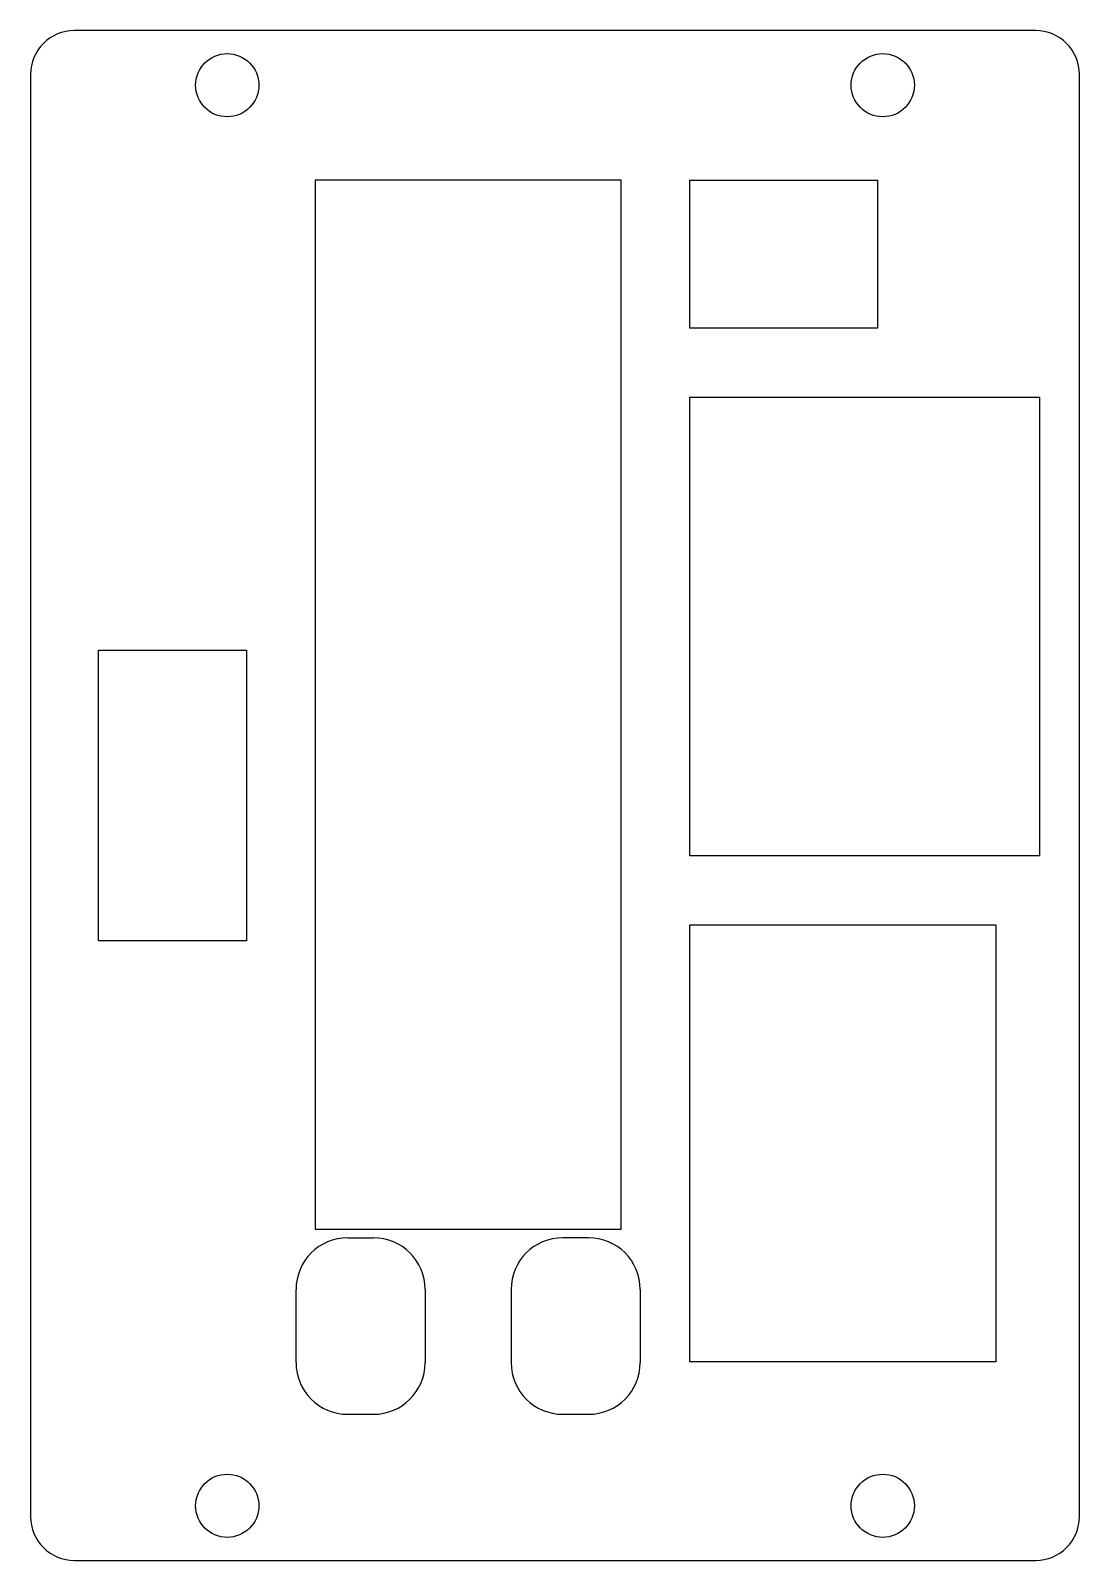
# Model space of a CAD drawing. Header units: millimetres. Extents: x -30.5 to 30.5, y -44.5 to 44.5.
import ezdxf

# ---------------------------------------------------------------- set-up
doc = ezdxf.new("R2010")
doc.units = ezdxf.units.MM
doc.layers.get('0').update_dxf_attribs({"linetype": 'CONTINUOUS'})

msp = doc.modelspace()

# ---------------------------------------------------------------- linework, layer by layer
for p, q in [((-13.94, 35.755), (-13.94, -25.205)), ((3.84, 35.755), (-13.94, 35.755)), ((3.84, -25.205), (3.84, 35.755)), ((7.84, 27.155), (7.84, 35.755)), ((7.84, 35.755), (18.74, 35.755)), ((18.74, 35.755), (18.74, 27.155)), ((18.74, 27.155), (7.84, 27.155)), ((7.84, 23.155), (28.16, 23.155)), ((7.84, -3.515), (7.84, 23.155)), ((28.16, 23.155), (28.16, -3.515)), ((-26.54, -8.45), (-26.54, 8.45)), ((-26.54, 8.45), (-17.94, 8.45)), ((-17.94, 8.45), (-17.94, -8.45)), ((28.16, -3.515), (7.84, -3.515)), ((7.84, -7.515), (25.62, -7.515)), ((7.84, -32.915), (7.84, -7.515)), ((25.62, -7.515), (25.62, -32.915)), ((-17.94, -8.45), (-26.54, -8.45)), ((-13.94, -25.205), (3.84, -25.205)), ((-12.05, -25.705), (-10.55, -25.705)), ((1.95, -25.705), (0.45, -25.705)), ((-15.05, -32.959), (-15.05, -28.705)), ((-7.55, -28.705), (-7.55, -32.959)), ((-2.55, -28.705), (-2.55, -32.959)), ((4.95, -28.705), (4.95, -32.959)), ((25.62, -32.915), (7.84, -32.915)), ((-12.05, -35.959), (-10.55, -35.959)), ((0.45, -35.959), (1.95, -35.959))]:
    msp.add_line(p, q)
msp.add_lwpolyline([(-30.48, -41.91, 0.414214), (-27.94, -44.45), (27.94, -44.45, 0.414214), (30.48, -41.91), (30.48, 41.91, 0.414214), (27.94, 44.45), (-27.94, 44.45, 0.414214), (-30.48, 41.91)], format="xyb", close=True)
for centre in [(-19.05, 41.275), (19.05, 41.275), (-19.05, -41.275), (19.05, -41.275)]:
    msp.add_circle(centre, 1.836)
for centre, start, end in [((-12.05, -28.705), 90, 180), ((-10.55, -28.705), 0, 90), ((0.45, -28.705), 90, 180), ((1.95, -28.705), 0, 90), ((-12.05, -32.959), 180, 270), ((-10.55, -32.959), -90, 0), ((0.45, -32.959), 180, 270), ((1.95, -32.959), 270, 360)]:
    msp.add_arc(centre, 3, start, end)

doc.saveas('drawing.dxf')
